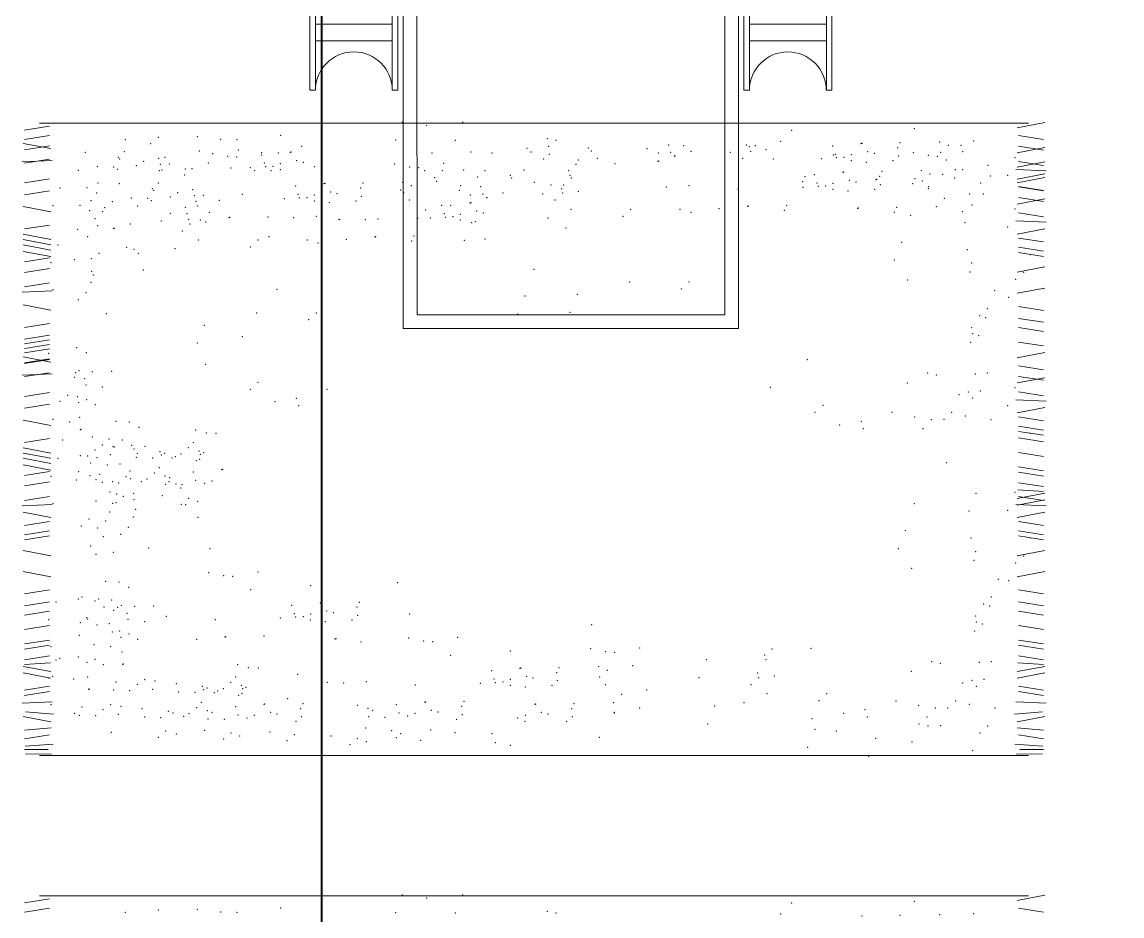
# Model space of a CAD drawing. Header units: metres. Extents: x 78 to 178, y -74 to 157.
# Drawn here: x 128.431 to 130.433, y 13.402 to 15.029 of the extents above; entities that cross this region are included whole.
import ezdxf

# ---------------------------------------------------------------- set-up
doc = ezdxf.new("R2010")
doc.units = ezdxf.units.M
doc.linetypes.add('ACAD_ISO05W100', pattern=[33, 24, -3, 0, -3, 0, -3])
doc.layers.add('Cortes', color=7, linetype='Continuous', lineweight=40)
doc.layers.add('mobiliario', color=252, linetype='Continuous', lineweight=9)

# ---------------------------------------------------------------- blocks, each defined once
blk = doc.blocks.new('SDF')
at = {"layer": 'mobiliario'}
for p, q in [((2627.8957, 1469.244), (2628.4486, 1469.5018)), ((2628.4486, 1469.5018), (2629.1797, 1467.9339)), ((2628.4365, 1469.4686), (2627.929, 1469.2319)), ((2628.6161, 1469.0834), (2628.4365, 1469.4686)), ((2628.0368, 1469.3106), (2628.3087, 1469.4374)), ((2628.3298, 1469.3921), (2628.0579, 1469.2653)), ((2628.0579, 1469.2653), (2628.0368, 1469.3106)), ((2628.6269, 1467.6761), (2627.8957, 1469.244)), ((2627.929, 1469.2319), (2628.1086, 1468.8467)), ((2628.1086, 1468.8467), (2628.6161, 1469.0834)), ((2628.0965, 1468.8135), (2628.6483, 1469.0708)), ((2628.1176, 1468.7682), (2628.6694, 1469.0255)), ((2628.1508, 1468.7561), (2628.6584, 1468.9928)), ((2628.6584, 1468.9928), (2629.1465, 1467.946)), ((2628.2936, 1468.7663), (2628.1676, 1468.7075)), ((2628.5049, 1468.3131), (2628.2936, 1468.7663)), ((2628.639, 1467.7093), (2628.1508, 1468.7561)), ((2628.1719, 1468.6985), (2628.2743, 1468.7462)), ((2628.4916, 1468.318), (2628.2888, 1468.753)), ((2628.1489, 1468.6988), (2627.9311, 1468.5972)), ((2628.3236, 1468.2286), (2628.1123, 1468.6818)), ((2628.1256, 1468.6769), (2628.1532, 1468.6898)), ((2627.9444, 1468.5924), (2628.1075, 1468.6685)), ((2628.3104, 1468.2334), (2628.1075, 1468.6685)), ((2628.3285, 1468.2419), (2628.1256, 1468.6769)), ((2627.9311, 1468.5972), (2628.1424, 1468.1441)), ((2628.1472, 1468.1574), (2627.9444, 1468.5924)), ((2628.9421, 1468.4672), (2629.0871, 1468.5348)), ((2629.1414, 1468.3947), (2629.078, 1468.5306)), ((2629.1505, 1468.3989), (2629.0871, 1468.5348)), ((2628.9638, 1468.4443), (2629.0907, 1468.5034)), ((2629.0054, 1468.3313), (2628.9421, 1468.4672)), ((2629.0145, 1468.3355), (2628.9511, 1468.4714)), ((2628.9765, 1468.4171), (2629.1034, 1468.4762)), ((2629.1505, 1468.3989), (2629.1414, 1468.3947)), ((2629.0145, 1468.3355), (2629.0054, 1468.3313)), ((2628.3748, 1468.2635), (2628.4771, 1468.3112)), ((2628.5049, 1468.3131), (2628.3789, 1468.2544)), ((2628.1424, 1468.1441), (2628.3621, 1468.2465)), ((2628.3285, 1468.2419), (2628.3578, 1468.2556)), ((2628.1472, 1468.1574), (2628.3104, 1468.2334)), ((2628.3711, 1468.201), (2628.2261, 1468.1333)), ((2628.4254, 1468.0608), (2628.362, 1468.1967)), ((2628.4345, 1468.065), (2628.3711, 1468.201)), ((2628.3747, 1468.1696), (2628.2478, 1468.1104)), ((2628.3874, 1468.1424), (2628.2605, 1468.0832)), ((2628.2895, 1467.9974), (2628.2261, 1468.1333)), ((2628.2985, 1468.0016), (2628.2351, 1468.1376)), ((2628.4254, 1468.0608), (2628.4345, 1468.065)), ((2628.2895, 1467.9974), (2628.2985, 1468.0016)), ((2629.1465, 1467.946), (2628.639, 1467.7093)), ((2629.1797, 1467.9339), (2628.6269, 1467.6761))]:
    blk.add_line(p, q, dxfattribs=at)
at = {"layer": 'mobiliario', "color": 7}
blk.add_line((2628.3087, 1469.4374), (2628.3298, 1469.3921), dxfattribs=at)
at = {"layer": 'mobiliario'}
for centre in [(2628.255, 1469.384), (2628.1827, 1469.3503), (2628.1104, 1469.3166)]:
    blk.add_circle(centre, 0.0393, dxfattribs=at)
for centre in [(2629.078, 1468.3649), (2628.3621, 1468.031)]:
    blk.add_arc(centre, 0.07, 25.1612, 204.8388, dxfattribs=at)
blk = doc.blocks.new('SDFKLJ')
at = {"layer": 'mobiliario', "ltscale": 0.8}
for p, q in [((2627.3319, 1469.0288), (2627.3141, 1468.98)), ((2627.354, 1469.031), (2627.3398, 1468.992)), ((2627.4995, 1468.9338), (2627.3398, 1468.992)), ((2627.4739, 1468.9219), (2627.3141, 1468.98)), ((2627.4995, 1468.9338), (2627.4414, 1468.7741)), ((2627.4739, 1468.9219), (2627.4157, 1468.7621)), ((2627.5755, 1468.704), (2627.4157, 1468.7621)), ((2627.6011, 1468.716), (2627.4414, 1468.7741)), ((2627.5755, 1468.704), (2627.5173, 1468.5443)), ((2627.6011, 1468.716), (2627.543, 1468.5562)), ((2627.6807, 1468.4848), (2627.5173, 1468.5443)), ((2627.7063, 1468.4968), (2627.543, 1468.5562)), ((2627.6807, 1468.4848), (2627.6212, 1468.3214)), ((2627.7063, 1468.4968), (2627.6469, 1468.3334)), ((2627.781, 1468.2633), (2627.6212, 1468.3214)), ((2627.8066, 1468.2752), (2627.6469, 1468.3334)), ((2627.781, 1468.2633), (2627.7229, 1468.1035)), ((2627.8066, 1468.2752), (2627.7485, 1468.1155)), ((2627.8826, 1468.0454), (2627.7229, 1468.1035)), ((2627.9082, 1468.0574), (2627.7485, 1468.1155)), ((2627.8826, 1468.0454), (2627.8245, 1467.8857)), ((2627.9082, 1468.0574), (2627.8501, 1467.8976)), ((2627.9842, 1467.8275), (2627.8245, 1467.8857)), ((2628.0098, 1467.8395), (2627.8501, 1467.8976)), ((2627.9842, 1467.8275), (2627.9261, 1467.6678)), ((2628.0098, 1467.8395), (2627.9517, 1467.6797)), ((2628.0958, 1467.606), (2627.9261, 1467.6678)), ((2628.1215, 1467.6179), (2627.9517, 1467.6797)), ((2628.0958, 1467.606), (2628.034, 1467.4362)), ((2628.1215, 1467.6179), (2628.0597, 1467.4481)), ((2628.2194, 1467.39), (2628.0597, 1467.4481)), ((2628.1938, 1467.3781), (2628.034, 1467.4362)), ((2628.2194, 1467.39), (2628.1613, 1467.2303)), ((2628.1938, 1467.3781), (2628.1356, 1467.2183)), ((2628.3073, 1467.1771), (2628.1613, 1467.2303)), ((2628.2954, 1467.1602), (2628.1356, 1467.2183))]:
    blk.add_line(p, q, dxfattribs=at)
at = {"layer": 'mobiliario'}
blk.add_circle((2628.3313, 1467.1476), 0.038, dxfattribs=at)

msp = doc.modelspace()

# ---------------------------------------------------------------- linework, layer by layer
at = {"layer": 'Cortes', "linetype": 'ACAD_ISO05W100', "ltscale": 0.1}
msp.add_line((128.97649, 36.51527), (128.97649, -7.32235), dxfattribs=at)
at = {"layer": 'mobiliario'}
for p, q in [((128.43613, 14.83201), (128.48164, 14.83921)), ((130.26333, 14.84505), (128.4632, 14.84505)), ((130.2928, 14.84612), (130.24249, 14.83653)), ((128.43613, 14.81524), (128.48164, 14.82243)), ((130.2904, 14.81496), (130.24489, 14.82215)), ((128.43373, 14.80804), (128.48404, 14.79846)), ((128.43613, 14.79606), (128.48164, 14.80325)), ((128.43613, 14.79606), (128.48164, 14.80325)), ((130.2928, 14.80057), (130.24249, 14.79099)), ((130.2904, 14.79578), (130.24489, 14.80297)), ((128.43134, 14.77449), (128.48643, 14.77688)), ((128.43613, 14.77209), (128.48164, 14.77928)), ((130.29519, 14.75804), (130.2401, 14.76043)), ((130.2928, 14.77419), (130.24249, 14.76461)), ((130.2904, 14.76762), (130.24489, 14.77482)), ((128.43613, 14.73613), (128.48164, 14.74332)), ((130.2928, 14.75262), (130.24249, 14.74303)), ((130.2928, 14.74605), (130.24249, 14.73646)), ((128.43613, 14.71456), (128.48164, 14.72175)), ((130.2904, 14.72208), (130.24489, 14.72927)), ((130.2904, 14.72146), (130.24489, 14.72865)), ((130.2928, 14.70708), (130.24249, 14.69749)), ((130.2904, 14.70228), (130.24489, 14.70947)), ((128.43373, 14.69299), (128.48404, 14.6834)), ((130.2904, 14.67413), (130.24489, 14.68132)), ((128.43613, 14.65224), (128.48164, 14.65943)), ((130.29519, 14.66454), (130.2401, 14.66693)), ((128.43373, 14.64265), (128.48404, 14.63306)), ((130.2928, 14.65255), (130.24249, 14.64296)), ((130.2904, 14.62858), (130.24489, 14.63577)), ((128.43373, 14.63306), (128.48404, 14.62347)), ((128.43373, 14.62347), (128.48404, 14.61388)), ((130.2904, 14.6118), (130.24489, 14.61899)), ((128.43373, 14.61149), (128.48404, 14.6019)), ((128.43613, 14.59231), (128.48164, 14.5995)), ((130.2904, 14.60221), (130.24489, 14.60941)), ((128.43613, 14.57313), (128.48164, 14.58033)), ((130.2928, 14.58304), (130.24249, 14.57345)), ((128.43134, 14.53718), (128.48643, 14.53958)), ((128.43613, 14.54677), (128.48164, 14.55396)), ((130.2928, 14.54469), (130.24249, 14.5351)), ((128.43373, 14.51386), (128.48404, 14.50427)), ((130.2904, 14.50394), (130.24489, 14.51113)), ((128.43613, 14.47311), (128.48164, 14.4803)), ((130.2904, 14.48236), (130.24489, 14.48955)), ((128.43613, 14.45154), (128.48164, 14.45873)), ((130.2904, 14.46558), (130.24489, 14.47278)), ((128.43613, 14.4434), (128.48164, 14.45059)), ((128.43613, 14.43476), (128.48164, 14.44195)), ((130.2904, 14.43922), (130.24489, 14.44641)), ((128.43373, 14.41943), (128.48404, 14.40984)), ((128.43613, 14.42662), (128.48164, 14.43381)), ((128.43613, 14.40839), (128.48164, 14.41558)), ((130.2928, 14.42711), (130.24249, 14.41752)), ((128.43613, 14.40745), (128.48164, 14.41464)), ((128.43613, 14.40745), (128.48164, 14.41464)), ((130.2904, 14.39595), (130.24489, 14.40314)), ((128.43134, 14.38587), (128.48643, 14.38827)), ((128.43613, 14.38348), (128.48164, 14.39067)), ((130.2928, 14.38156), (130.24249, 14.37198)), ((130.2904, 14.37677), (130.24489, 14.38396)), ((130.2904, 14.34861), (130.24489, 14.35581)), ((128.43613, 14.34752), (128.48164, 14.35471)), ((130.29519, 14.33903), (130.2401, 14.34142)), ((128.43613, 14.32595), (128.48164, 14.33314)), ((130.2928, 14.32704), (130.24249, 14.31745)), ((128.43373, 14.30437), (128.48404, 14.29479)), ((130.2904, 14.30307), (130.24489, 14.31026)), ((130.2904, 14.28629), (130.24489, 14.29348)), ((130.2904, 14.2767), (130.24489, 14.28389)), ((128.43613, 14.26362), (128.48164, 14.27082)), ((130.2904, 14.26474), (130.24489, 14.27193)), ((128.43373, 14.25404), (128.48404, 14.24445)), ((128.43373, 14.24445), (128.48404, 14.23486)), ((130.2904, 14.23837), (130.24489, 14.24556)), ((128.43373, 14.23486), (128.48404, 14.22527)), ((128.43373, 14.22288), (128.48404, 14.21329)), ((130.2904, 14.212), (130.24489, 14.21919)), ((128.43613, 14.2037), (128.48164, 14.21089)), ((130.2904, 14.20241), (130.24489, 14.2096)), ((128.43613, 14.18452), (128.48164, 14.19171)), ((130.2908, 14.17463), (130.24356, 14.1777)), ((130.2904, 14.18324), (130.24489, 14.19043)), ((128.43613, 14.15816), (128.48164, 14.16535)), ((130.2928, 14.17125), (130.24249, 14.16166)), ((130.2928, 14.15927), (130.24249, 14.14968)), ((130.2904, 14.15816), (130.24489, 14.16535)), ((128.43134, 14.14857), (128.48643, 14.15096)), ((128.43373, 14.13658), (128.48404, 14.12699)), ((130.29519, 14.14857), (130.2401, 14.15096)), ((130.2928, 14.13658), (130.24249, 14.12699)), ((128.43613, 14.11261), (128.48164, 14.1198)), ((130.2904, 14.11261), (130.24489, 14.1198)), ((128.43613, 14.09583), (128.48164, 14.10302)), ((130.2904, 14.09583), (130.24489, 14.10302)), ((128.43613, 14.08624), (128.48164, 14.09344)), ((130.2904, 14.08624), (130.24489, 14.09344)), ((128.43373, 14.06707), (128.48404, 14.05748)), ((130.2928, 14.06707), (130.24249, 14.05748)), ((128.43373, 14.02872), (128.48404, 14.01913)), ((130.2928, 14.02872), (130.24249, 14.01913)), ((128.43613, 13.98797), (128.48164, 13.99516)), ((130.2904, 13.98797), (130.24489, 13.99516)), ((128.43613, 13.96639), (128.48164, 13.97358)), ((128.43613, 13.94961), (128.48164, 13.9568)), ((130.2904, 13.96639), (130.24489, 13.97358)), ((130.2904, 13.94961), (130.24489, 13.9568)), ((128.43613, 13.92325), (128.48164, 13.93044)), ((130.2904, 13.92325), (130.24489, 13.93044)), ((128.43613, 13.89688), (128.48164, 13.90407)), ((130.2904, 13.89688), (130.24489, 13.90407)), ((128.43613, 13.88729), (128.48164, 13.89448)), ((128.43613, 13.86811), (128.48164, 13.87531)), ((130.2904, 13.88729), (130.24489, 13.89448)), ((130.2904, 13.86811), (130.24489, 13.87531)), ((128.43373, 13.85613), (128.48404, 13.84654)), ((128.43573, 13.85951), (128.48297, 13.86257)), ((130.2928, 13.85613), (130.24249, 13.84654)), ((130.2908, 13.85951), (130.24356, 13.86257)), ((128.43373, 13.84414), (128.48404, 13.83456)), ((130.2928, 13.84414), (130.24249, 13.83456)), ((128.43613, 13.81298), (128.48164, 13.82017)), ((130.2904, 13.81298), (130.24489, 13.82017)), ((128.43613, 13.80339), (128.48164, 13.81059)), ((130.2904, 13.80339), (130.24489, 13.81059)), ((128.43134, 13.78901), (128.48643, 13.79141)), ((130.29519, 13.78901), (130.2401, 13.79141)), ((128.43373, 13.76504), (128.48404, 13.75545)), ((128.43757, 13.77356), (128.48849, 13.76927)), ((130.28896, 13.77356), (130.23804, 13.76927)), ((130.2928, 13.76504), (130.24249, 13.75545)), ((128.43573, 13.7398), (128.4842, 13.7441)), ((130.2908, 13.7398), (130.24233, 13.7441)), ((128.43613, 13.72429), (128.48164, 13.73148)), ((128.43696, 13.71095), (128.48788, 13.71463)), ((130.28957, 13.71095), (130.23865, 13.71463)), ((130.2904, 13.72429), (130.24489, 13.73148)), ((128.43613, 13.70512), (128.47925, 13.70512)), ((128.43757, 13.69683), (128.48481, 13.69621)), ((130.28896, 13.69683), (130.24172, 13.69621)), ((130.2904, 13.70512), (130.24728, 13.70512)), ((130.26333, 13.69401), (128.4632, 13.69401)), ((130.26333, 13.4387), (128.4632, 13.4387)), ((130.2928, 13.43977), (130.24249, 13.43018)), ((128.43613, 13.42566), (128.48164, 13.43286)), ((128.43613, 13.40889), (128.48164, 13.41608)), ((130.2904, 13.40861), (130.24489, 13.4158))]:
    msp.add_line(p, q, dxfattribs=at)
for p in [(129.12375, 14.84639), (129.16809, 14.8411), (129.23337, 14.84639), (128.67924, 14.81882), (128.75021, 14.82029), (128.90201, 14.82276), (129.3876, 14.81681), (129.83223, 14.83163), (130.05573, 14.83501), (128.61959, 14.81504), (128.66581, 14.80761), (128.79307, 14.81538), (128.82288, 14.81504), (128.82495, 14.79586), (128.94062, 14.80246), (129.11151, 14.81401), (129.22034, 14.81381), (129.35041, 14.79875), (129.3897, 14.80284), (129.40316, 14.81357), (129.46237, 14.79939), (129.56905, 14.79864), (129.60811, 14.80516), (129.63556, 14.8036), (129.74969, 14.80521), (129.75519, 14.80186), (129.76603, 14.80393), (129.78562, 14.79676), (129.81202, 14.81195), (129.90678, 14.80338), (129.95869, 14.80763), (129.96007, 14.80825), (130.02535, 14.80008), (130.02966, 14.8091), (130.10174, 14.81058), (130.1175, 14.80433), (130.14033, 14.80416), (130.1635, 14.81236), (128.54681, 14.79163), (128.60657, 14.78246), (128.60911, 14.77953), (128.61778, 14.79309), (128.68007, 14.781), (128.69134, 14.7826), (128.75398, 14.7944), (128.77833, 14.78953), (128.80547, 14.78421), (128.82181, 14.78293), (128.86761, 14.78713), (128.86781, 14.79096), (128.89762, 14.79061), (128.91953, 14.79139), (128.9209, 14.792), (128.93136, 14.77675), (129.17734, 14.79061), (129.24831, 14.79208), (129.28697, 14.79061), (129.35793, 14.79208), (129.38099, 14.77928), (129.39104, 14.78781), (129.44406, 14.77771), (129.46774, 14.79441), (129.47836, 14.78073), (129.58929, 14.79025), (129.5902, 14.77601), (129.6122, 14.79182), (129.61865, 14.78515), (129.61972, 14.78515), (129.64889, 14.79351), (129.72075, 14.79182), (129.74332, 14.78082), (129.75744, 14.79351), (129.799, 14.77937), (129.88612, 14.78032), (129.90794, 14.78675), (129.91141, 14.78835), (129.91371, 14.78183), (129.92756, 14.78273), (129.94085, 14.77652), (129.94094, 14.7874), (129.97053, 14.793), (129.98238, 14.78981), (130.01664, 14.77652), (130.02669, 14.78505), (130.05381, 14.79125), (130.08095, 14.78594), (130.09729, 14.78466), (130.10339, 14.79165), (130.11401, 14.77798), (130.14329, 14.79268), (130.23866, 14.78214), (128.53379, 14.75905), (128.56862, 14.76583), (128.59815, 14.76488), (128.60476, 14.76051), (128.63959, 14.7673), (128.65278, 14.77503), (128.68131, 14.75803), (128.68322, 14.76993), (128.68625, 14.75944), (128.69969, 14.77066), (128.72867, 14.76109), (128.74096, 14.76182), (128.77066, 14.77212), (128.81193, 14.76328), (128.84696, 14.76407), (128.85478, 14.75838), (128.87225, 14.7721), (128.87454, 14.76559), (128.8846, 14.75803), (128.88839, 14.76649), (128.90168, 14.76027), (128.90178, 14.77115), (128.94321, 14.77356), (128.96372, 14.76575), (128.97747, 14.76027), (129.10959, 14.77025), (129.13673, 14.76494), (129.15307, 14.76366), (129.16432, 14.75803), (129.19663, 14.75817), (129.19907, 14.77168), (129.23529, 14.7595), (129.27394, 14.75803), (129.34491, 14.7595), (129.42641, 14.75843), (129.43984, 14.76964), (129.51081, 14.77111), (129.58883, 14.7754), (129.92684, 14.75599), (129.96814, 14.77348), (129.99643, 14.75684), (130.06851, 14.75833), (130.13026, 14.7601), (130.1433, 14.76023), (130.18929, 14.76825), (128.56987, 14.73609), (128.67949, 14.73609), (128.72752, 14.7506), (129.05221, 14.73585), (129.12429, 14.73733), (129.18252, 14.74548), (129.18604, 14.7391), (129.2605, 14.74682), (129.32011, 14.75008), (129.32249, 14.74513), (129.36367, 14.7372), (129.42866, 14.75008), (129.43104, 14.74513), (129.85201, 14.73841), (129.85633, 14.74743), (129.87354, 14.75112), (129.87818, 14.73609), (129.92546, 14.75538), (129.9373, 14.74075), (129.94915, 14.73756), (129.98566, 14.74211), (129.98703, 14.74272), (129.99212, 14.74782), (130.05662, 14.74357), (130.07016, 14.7394), (130.08427, 14.75208), (130.1071, 14.75191), (130.1287, 14.74505), (130.17627, 14.73567), (130.19393, 14.74839), (130.22564, 14.74956), (128.50072, 14.72691), (128.54975, 14.72756), (128.56727, 14.71788), (128.60853, 14.73462), (128.66829, 14.72546), (128.67082, 14.72253), (128.7145, 14.71802), (128.74179, 14.72399), (128.92933, 14.73012), (128.98124, 14.73438), (128.98262, 14.735), (128.99308, 14.71975), (129.00493, 14.71656), (129.0479, 14.72683), (129.12056, 14.72338), (129.12594, 14.7184), (129.14005, 14.73108), (129.22724, 14.72264), (129.2295, 14.73076), (129.26631, 14.72915), (129.2704, 14.71581), (129.30708, 14.7175), (129.37895, 14.71581), (129.39411, 14.7321), (129.41338, 14.72585), (129.41563, 14.7175), (129.41692, 14.73245), (129.44382, 14.72076), (129.60409, 14.72888), (129.64552, 14.73129), (129.73461, 14.72508), (129.85289, 14.72806), (129.88048, 14.72958), (129.89433, 14.73048), (129.90761, 14.72426), (129.90771, 14.73514), (129.9349, 14.72122), (129.98341, 14.72427), (129.99346, 14.73279), (130.05231, 14.73455), (130.08077, 14.72572), (130.08173, 14.72923), (130.15606, 14.716), (130.1809, 14.71581), (128.55685, 14.70351), (128.5955, 14.70204), (128.63034, 14.70883), (128.65987, 14.70788), (128.66647, 14.70351), (128.7013, 14.71029), (128.74493, 14.71293), (128.74797, 14.70244), (128.7614, 14.71365), (128.79039, 14.70408), (128.83237, 14.71512), (128.90867, 14.70707), (128.93396, 14.71509), (128.93626, 14.70858), (128.95011, 14.70948), (128.96339, 14.70327), (128.96349, 14.71415), (128.99069, 14.70023), (129.03919, 14.70327), (129.04924, 14.7118), (129.13656, 14.70473), (129.24702, 14.69939), (129.24748, 14.71424), (129.2484, 14.7), (129.27685, 14.70915), (129.27792, 14.70915), (129.40152, 14.70482), (130.11007, 14.70797), (130.1607, 14.69613), (128.4877, 14.69433), (128.53672, 14.69498), (128.55425, 14.6853), (128.57828, 14.68364), (128.58207, 14.69083), (128.64167, 14.69408), (128.70106, 14.68092), (128.72877, 14.69141), (128.73191, 14.68035), (128.75022, 14.69408), (128.77203, 14.68238), (129.16585, 14.68697), (129.19511, 14.69513), (129.19974, 14.6801), (129.21184, 14.695), (129.22927, 14.67915), (129.25886, 14.68475), (129.27071, 14.68156), (129.4308, 14.68818), (129.52523, 14.6755), (129.53935, 14.68818), (129.62924, 14.68798), (129.64868, 14.68237), (129.70021, 14.68945), (129.75213, 14.69371), (129.7535, 14.69432), (129.81878, 14.68615), (129.8231, 14.69517), (129.95243, 14.68985), (129.9538, 14.69047), (130.01908, 14.6823), (130.02339, 14.69132), (130.0485, 14.67698), (130.09547, 14.6928), (130.14304, 14.68342), (130.23866, 14.68865), (128.56417, 14.67096), (128.56904, 14.65825), (128.62864, 14.66151), (128.68502, 14.66699), (128.73494, 14.66986), (128.73719, 14.66151), (128.75599, 14.66845), (128.76538, 14.66476), (128.80791, 14.67271), (128.80928, 14.67332), (128.87888, 14.67418), (128.92565, 14.67288), (128.96708, 14.6753), (129.00821, 14.66886), (129.00958, 14.66947), (129.05617, 14.66909), (129.07917, 14.67032), (129.15125, 14.6718), (129.17445, 14.67207), (129.20204, 14.67359), (129.21589, 14.67449), (129.22917, 14.66827), (129.24971, 14.66389), (129.25647, 14.66523), (129.3885, 14.67224), (130.14767, 14.66355), (130.22564, 14.65607), (128.53253, 14.65163), (128.55114, 14.63838), (128.59841, 14.65315), (128.59948, 14.65315), (128.72308, 14.64882), (128.88109, 14.63804), (129.07369, 14.63772), (129.07506, 14.63833), (129.14466, 14.63918), (129.42167, 14.65392), (128.49694, 14.62319), (128.62209, 14.61907), (128.71006, 14.61625), (128.75236, 14.63219), (128.84679, 14.6195), (128.86091, 14.63219), (128.9508, 14.63199), (128.97024, 14.62638), (129.02177, 14.63346), (129.14034, 14.63016), (129.23669, 14.63131), (129.27399, 14.63386), (130.03222, 14.62811), (128.52685, 14.59657), (128.55751, 14.59787), (128.57127, 14.60789), (128.63492, 14.61514), (128.64303, 14.60786), (130.0192, 14.59553), (130.15165, 14.61466), (130.2672, 14.60571), (128.48392, 14.59061), (128.55825, 14.57532), (128.65233, 14.57746), (129.36306, 14.57899), (130.16004, 14.59009), (128.56106, 14.5687), (129.53706, 14.55552), (129.64561, 14.55552), (130.04338, 14.55959), (130.15679, 14.5738), (130.24006, 14.56045), (130.25417, 14.57313), (128.48789, 14.54172), (128.54804, 14.53612), (128.55709, 14.55497), (128.89552, 14.54242), (129.63149, 14.54284), (130.2016, 14.53973), (128.53393, 14.52344), (129.34679, 14.53012), (129.44182, 14.53303), (130.22704, 14.52787), (128.58465, 14.4983), (128.85862, 14.49953), (128.96717, 14.49953), (129.33376, 14.49755), (129.42879, 14.50045), (130.18858, 14.50715), (128.76338, 14.47703), (128.95306, 14.48685), (130.17446, 14.49447), (130.18532, 14.49086), (128.83237, 14.45616), (130.16004, 14.4728), (130.16144, 14.46189), (130.1723, 14.45829), (128.53086, 14.43646), (128.75035, 14.44446), (130.15818, 14.4456), (128.48014, 14.42614), (128.54838, 14.42678), (128.76538, 14.4058), (129.86052, 14.41416), (128.52718, 14.38209), (128.52875, 14.39063), (128.53536, 14.39421), (128.54528, 14.37986), (128.55939, 14.39254), (128.59434, 14.39297), (130.08003, 14.38987), (130.09558, 14.38664), (130.16655, 14.3881), (130.18858, 14.38987), (128.54759, 14.36851), (128.57781, 14.36473), (128.84679, 14.36054), (128.86091, 14.37322), (128.98676, 14.36019), (129.79353, 14.36381), (130.04284, 14.37181), (130.15353, 14.35552), (130.17555, 14.35729), (130.23866, 14.36313), (128.50072, 14.3383), (128.51416, 14.34952), (128.53225, 14.34728), (128.53457, 14.33593), (128.54928, 14.34175), (128.89152, 14.33769), (128.93059, 14.34421), (130.13649, 14.35078), (130.16144, 14.34461), (128.56479, 14.33215), (128.93467, 14.33087), (129.87494, 14.31855), (129.88906, 14.33123), (130.01491, 14.3182), (130.12346, 14.3182), (130.22564, 14.33056), (128.4877, 14.30572), (128.51813, 14.30063), (128.53625, 14.30917), (128.60265, 14.30229), (128.62668, 14.30063), (129.91967, 14.2957), (129.95874, 14.30222), (130.0561, 14.31026), (130.08654, 14.30517), (130.10935, 14.30552), (130.14842, 14.31203), (130.19509, 14.30517), (128.53765, 14.28689), (128.53879, 14.28732), (128.64421, 14.29095), (128.74716, 14.28646), (128.7666, 14.28085), (128.78431, 14.27997), (129.96282, 14.28888), (130.07137, 14.28888), (130.2672, 14.2802), (128.50511, 14.26805), (128.5594, 14.27349), (128.57781, 14.25881), (128.58963, 14.26971), (128.59674, 14.25621), (128.59955, 14.25537), (128.61366, 14.26805), (128.63118, 14.25837), (128.65522, 14.25671), (128.74312, 14.26352), (128.53768, 14.23982), (128.55059, 14.23888), (128.56403, 14.2501), (128.56791, 14.23604), (128.59203, 14.2413), (128.635, 14.25157), (128.63964, 14.23654), (128.6411, 14.24403), (128.66917, 14.23559), (128.68261, 14.24681), (128.68507, 14.24078), (128.69116, 14.24362), (128.70451, 14.23517), (128.7106, 14.238), (128.7207, 14.24267), (128.73413, 14.25388), (128.75357, 14.24827), (128.75604, 14.24224), (128.76213, 14.24508), (128.49694, 14.23457), (128.5563, 14.22657), (128.58652, 14.22279), (128.60946, 14.2247), (128.68103, 14.21783), (128.74882, 14.2304), (128.75491, 14.23324), (130.11409, 14.22699), (128.48392, 14.20199), (128.52994, 14.19561), (128.53465, 14.21053), (128.55488, 14.20346), (128.56622, 14.1959), (128.57291, 14.20588), (128.62052, 14.20112), (128.62808, 14.21145), (128.62908, 14.19793), (128.65861, 14.19698), (128.67205, 14.2082), (128.69149, 14.20259), (128.70005, 14.1994), (128.74302, 14.20967), (128.79493, 14.21393), (128.79631, 14.21454), (128.57755, 14.19085), (128.59644, 14.19212), (128.60708, 14.18991), (128.64852, 14.19232), (128.69283, 14.18756), (128.69903, 14.19214), (128.71186, 14.1882), (128.71996, 14.18092), (128.72236, 14.18661), (128.74765, 14.19464), (128.7638, 14.18902), (128.77718, 14.19369), (128.56622, 14.15689), (128.59144, 14.17336), (128.60379, 14.16964), (128.61605, 14.16535), (128.63445, 14.17093), (128.63549, 14.15974), (128.68702, 14.16682), (128.73463, 14.16206), (128.75077, 14.15644), (130.16769, 14.17121), (130.23866, 14.17267), (128.48789, 14.15311), (128.59076, 14.13706), (128.59644, 14.15311), (128.60262, 14.15414), (128.638, 14.14176), (128.72119, 14.15084), (128.72927, 14.15053), (130.05549, 14.15206), (130.15467, 14.13863), (130.22564, 14.1401), (128.5532, 14.12431), (128.58342, 14.12053), (128.63403, 14.12803), (128.75139, 14.12743), (128.53908, 14.11163), (128.56931, 14.10785), (128.61086, 14.0965), (128.62498, 14.10919), (130.03921, 14.10319), (128.55628, 14.07527), (128.57926, 14.09246), (130.15864, 14.08974), (130.2672, 14.08974), (128.56623, 14.05988), (128.59784, 14.06393), (128.66159, 14.07136), (128.77326, 14.0704), (130.02619, 14.07061), (130.16704, 14.06517), (130.25417, 14.05716), (130.16378, 14.04888), (130.24006, 14.04448), (128.77134, 14.02664), (128.79847, 14.02133), (128.81482, 14.02005), (128.86081, 14.02807), (130.05038, 14.03466), (130.20859, 14.01481), (128.58376, 14.01119), (128.60779, 14.00953), (128.62532, 13.99985), (128.84779, 13.99549), (128.95673, 14.00287), (129.11509, 14.00844), (130.22704, 14.0119), (128.5339, 13.97882), (128.54051, 13.98239), (128.56413, 13.97504), (128.57074, 13.97861), (128.59477, 13.97695), (130.19557, 13.98223), (128.49316, 13.97357), (128.58066, 13.96427), (128.59808, 13.95804), (128.60568, 13.9637), (128.61229, 13.96727), (128.63633, 13.96561), (128.67128, 13.96603), (128.92233, 13.96724), (128.97425, 13.9715), (128.97562, 13.97211), (128.98608, 13.95686), (129.0409, 13.96394), (129.04522, 13.97296), (130.18146, 13.96955), (130.19232, 13.96594), (128.48014, 13.941), (128.53741, 13.93547), (128.54902, 13.94494), (128.5511, 13.94246), (128.62221, 13.95293), (128.62453, 13.94157), (128.65475, 13.93779), (128.69431, 13.94741), (128.78339, 13.9412), (128.90168, 13.94418), (128.92697, 13.95221), (128.92926, 13.9457), (128.94311, 13.9466), (128.9564, 13.94038), (128.9565, 13.95126), (128.98369, 13.93734), (128.99793, 13.95367), (129.03219, 13.94038), (129.04225, 13.94891), (129.13696, 13.95142), (130.16704, 13.94788), (130.16843, 13.93697), (128.56763, 13.93169), (128.59057, 13.9336), (128.59599, 13.91859), (128.60919, 13.92035), (128.62621, 13.91481), (129.46822, 13.93215), (130.16518, 13.92068), (130.17929, 13.93337), (128.53599, 13.91236), (128.56244, 13.89589), (128.6115, 13.90899), (128.64173, 13.90521), (128.749, 13.90557), (128.80091, 13.90983), (128.80229, 13.91044), (128.87188, 13.91129), (129.00121, 13.90597), (129.00259, 13.90659), (129.04805, 13.90074), (129.13503, 13.90766), (129.16217, 13.90235), (129.17852, 13.90106), (129.22451, 13.90909), (128.48411, 13.89211), (128.59266, 13.89211), (128.61319, 13.88223), (129.21149, 13.87651), (129.32043, 13.88389), (129.4663, 13.88839), (129.49343, 13.88307), (129.50978, 13.88179), (129.55577, 13.88982), (129.78311, 13.87656), (129.79655, 13.88778), (129.86752, 13.88924), (128.49316, 13.86766), (128.50004, 13.87048), (128.5339, 13.87291), (128.54942, 13.86331), (128.56413, 13.86913), (128.57964, 13.85953), (128.61459, 13.85995), (128.61573, 13.86039), (128.82409, 13.85953), (129.48099, 13.85546), (129.54275, 13.85724), (129.67681, 13.86821), (129.78536, 13.86821), (130.08702, 13.86495), (130.10258, 13.86172), (130.17355, 13.86318), (130.19557, 13.86495), (128.48014, 13.83508), (128.48702, 13.8379), (128.5511, 13.83655), (128.82005, 13.83658), (128.84353, 13.85391), (128.86124, 13.85304), (128.93292, 13.84179), (129.28603, 13.84826), (129.33795, 13.85252), (129.33932, 13.85313), (129.34978, 13.83788), (129.36163, 13.83469), (129.4046, 13.84496), (129.40892, 13.85398), (129.48264, 13.83653), (129.49676, 13.84921), (129.66379, 13.83563), (129.77009, 13.84398), (129.77234, 13.83563), (129.80053, 13.83889), (130.04983, 13.84689), (128.52528, 13.83326), (128.55364, 13.81471), (128.6027, 13.82781), (128.64097, 13.82317), (128.65475, 13.83188), (128.67367, 13.82928), (128.71194, 13.82463), (128.75954, 13.81987), (128.7681, 13.81668), (128.79763, 13.81573), (128.81107, 13.82695), (128.83051, 13.82133), (128.83297, 13.81531), (128.83907, 13.81814), (128.98704, 13.82696), (129.01657, 13.82601), (129.05801, 13.82843), (129.14709, 13.82221), (129.26538, 13.8252), (129.29066, 13.83323), (129.29296, 13.82671), (129.30681, 13.82761), (129.3201, 13.8214), (129.3202, 13.83228), (129.34739, 13.81836), (129.39589, 13.8214), (129.40594, 13.82993), (129.49326, 13.82286), (129.75822, 13.82295), (130.14348, 13.82586), (130.16052, 13.8306), (130.16843, 13.81969), (130.18255, 13.83237), (128.5525, 13.81427), (128.598, 13.8129), (128.62753, 13.81195), (128.66897, 13.81436), (128.71657, 13.8096), (128.7461, 13.80865), (128.76201, 13.81384), (128.78145, 13.80823), (128.78754, 13.81107), (128.82576, 13.80347), (128.83185, 13.80631), (128.91484, 13.79726), (129.52255, 13.80511), (129.56854, 13.81313), (129.7875, 13.80631), (129.89605, 13.80631), (128.48411, 13.78619), (128.54062, 13.78213), (128.57888, 13.77748), (128.59266, 13.78619), (128.61158, 13.78359), (128.64985, 13.77895), (128.74898, 13.78127), (128.75797, 13.7909), (128.76842, 13.77565), (128.81995, 13.78273), (128.87187, 13.78699), (128.87325, 13.7876), (128.93853, 13.77943), (128.94284, 13.78845), (129.04173, 13.78512), (129.06117, 13.77951), (129.06973, 13.77632), (129.1127, 13.78658), (129.16461, 13.79084), (129.16599, 13.79146), (129.17645, 13.77621), (129.23127, 13.78329), (129.23558, 13.79231), (129.36491, 13.78699), (129.36629, 13.7876), (129.43157, 13.77943), (129.43588, 13.78845), (129.50796, 13.78994), (129.55552, 13.78055), (129.69226, 13.78381), (129.7452, 13.79037), (129.88194, 13.79363), (129.96573, 13.7773), (130.02191, 13.79328), (130.0631, 13.78534), (130.09353, 13.78025), (130.11634, 13.7806), (130.13046, 13.79328), (130.15541, 13.78711), (130.20208, 13.78025), (128.52718, 13.77091), (128.53591, 13.76721), (128.56544, 13.76627), (128.60688, 13.76868), (128.65448, 13.76392), (128.68402, 13.76297), (128.69746, 13.77419), (128.70601, 13.771), (128.72545, 13.76538), (128.73555, 13.77005), (128.76976, 13.76062), (128.77698, 13.77246), (128.7993, 13.75967), (128.82459, 13.7677), (128.84073, 13.76209), (128.85412, 13.76675), (128.8837, 13.77236), (128.89555, 13.76917), (128.92982, 13.75588), (128.93987, 13.7644), (129.06251, 13.76448), (129.09204, 13.76353), (129.11733, 13.77156), (129.13348, 13.76594), (129.14686, 13.77061), (129.1883, 13.77302), (129.22256, 13.75973), (129.23261, 13.76826), (129.33377, 13.76209), (129.34706, 13.75588), (129.34716, 13.76675), (129.37675, 13.77236), (129.3886, 13.76917), (129.42286, 13.75588), (129.43291, 13.7644), (129.50953, 13.77253), (129.5096, 13.77101), (129.86892, 13.76105), (129.92666, 13.77078), (129.96982, 13.76396), (130.07837, 13.76396), (128.59386, 13.7361), (128.69299, 13.73842), (128.76396, 13.73988), (128.81156, 13.73512), (128.88253, 13.73659), (129.0567, 13.74374), (129.10431, 13.73898), (129.17528, 13.74044), (129.21959, 13.73568), (129.67924, 13.75123), (129.87457, 13.74146), (129.91364, 13.7382), (130.06425, 13.75128), (130.08051, 13.74767), (130.10332, 13.74802), (130.17494, 13.73499), (130.18906, 13.74767), (128.67955, 13.7272), (128.71243, 13.7328), (128.79813, 13.72391), (128.82771, 13.72951), (128.91341, 13.72061), (128.92684, 13.73183), (128.99401, 13.72954), (129.04161, 13.72478), (129.05776, 13.71916), (129.11258, 13.72624), (129.12045, 13.73336), (129.15689, 13.72148), (129.28675, 13.73339), (129.29271, 13.71745), (129.48239, 13.72727), (129.98527, 13.72517), (130.05123, 13.7187), (129.02818, 13.71356), (129.31985, 13.71214), (129.86155, 13.70888), (130.16192, 13.70241), (129.97224, 13.69259), (129.12375, 13.44004), (129.16809, 13.43475), (129.23337, 13.44004), (128.90201, 13.41641), (129.83223, 13.42528), (130.05573, 13.42866), (128.61959, 13.40869), (128.67924, 13.41247), (128.75021, 13.41394), (128.79307, 13.40903), (128.82288, 13.40869), (129.11151, 13.40766), (129.22034, 13.40746), (129.3876, 13.41046), (129.40316, 13.40722), (129.81202, 13.4056), (129.96007, 13.4019), (130.02966, 13.40275), (130.10174, 13.40423), (130.1635, 13.40601)]:
    msp.add_point(p, dxfattribs=at)

# ---------------------------------------------------------------- block references
at = {"layer": 'mobiliario', "xscale": -1, "rotation": 25.00000000000015}
for name, p in [('SDFKLJ', (3132.72271, -204.57696)), ('SDF', (3132.34702, -204.78966))]:
    msp.add_blockref(name, p, dxfattribs=at)

doc.saveas('drawing.dxf')
